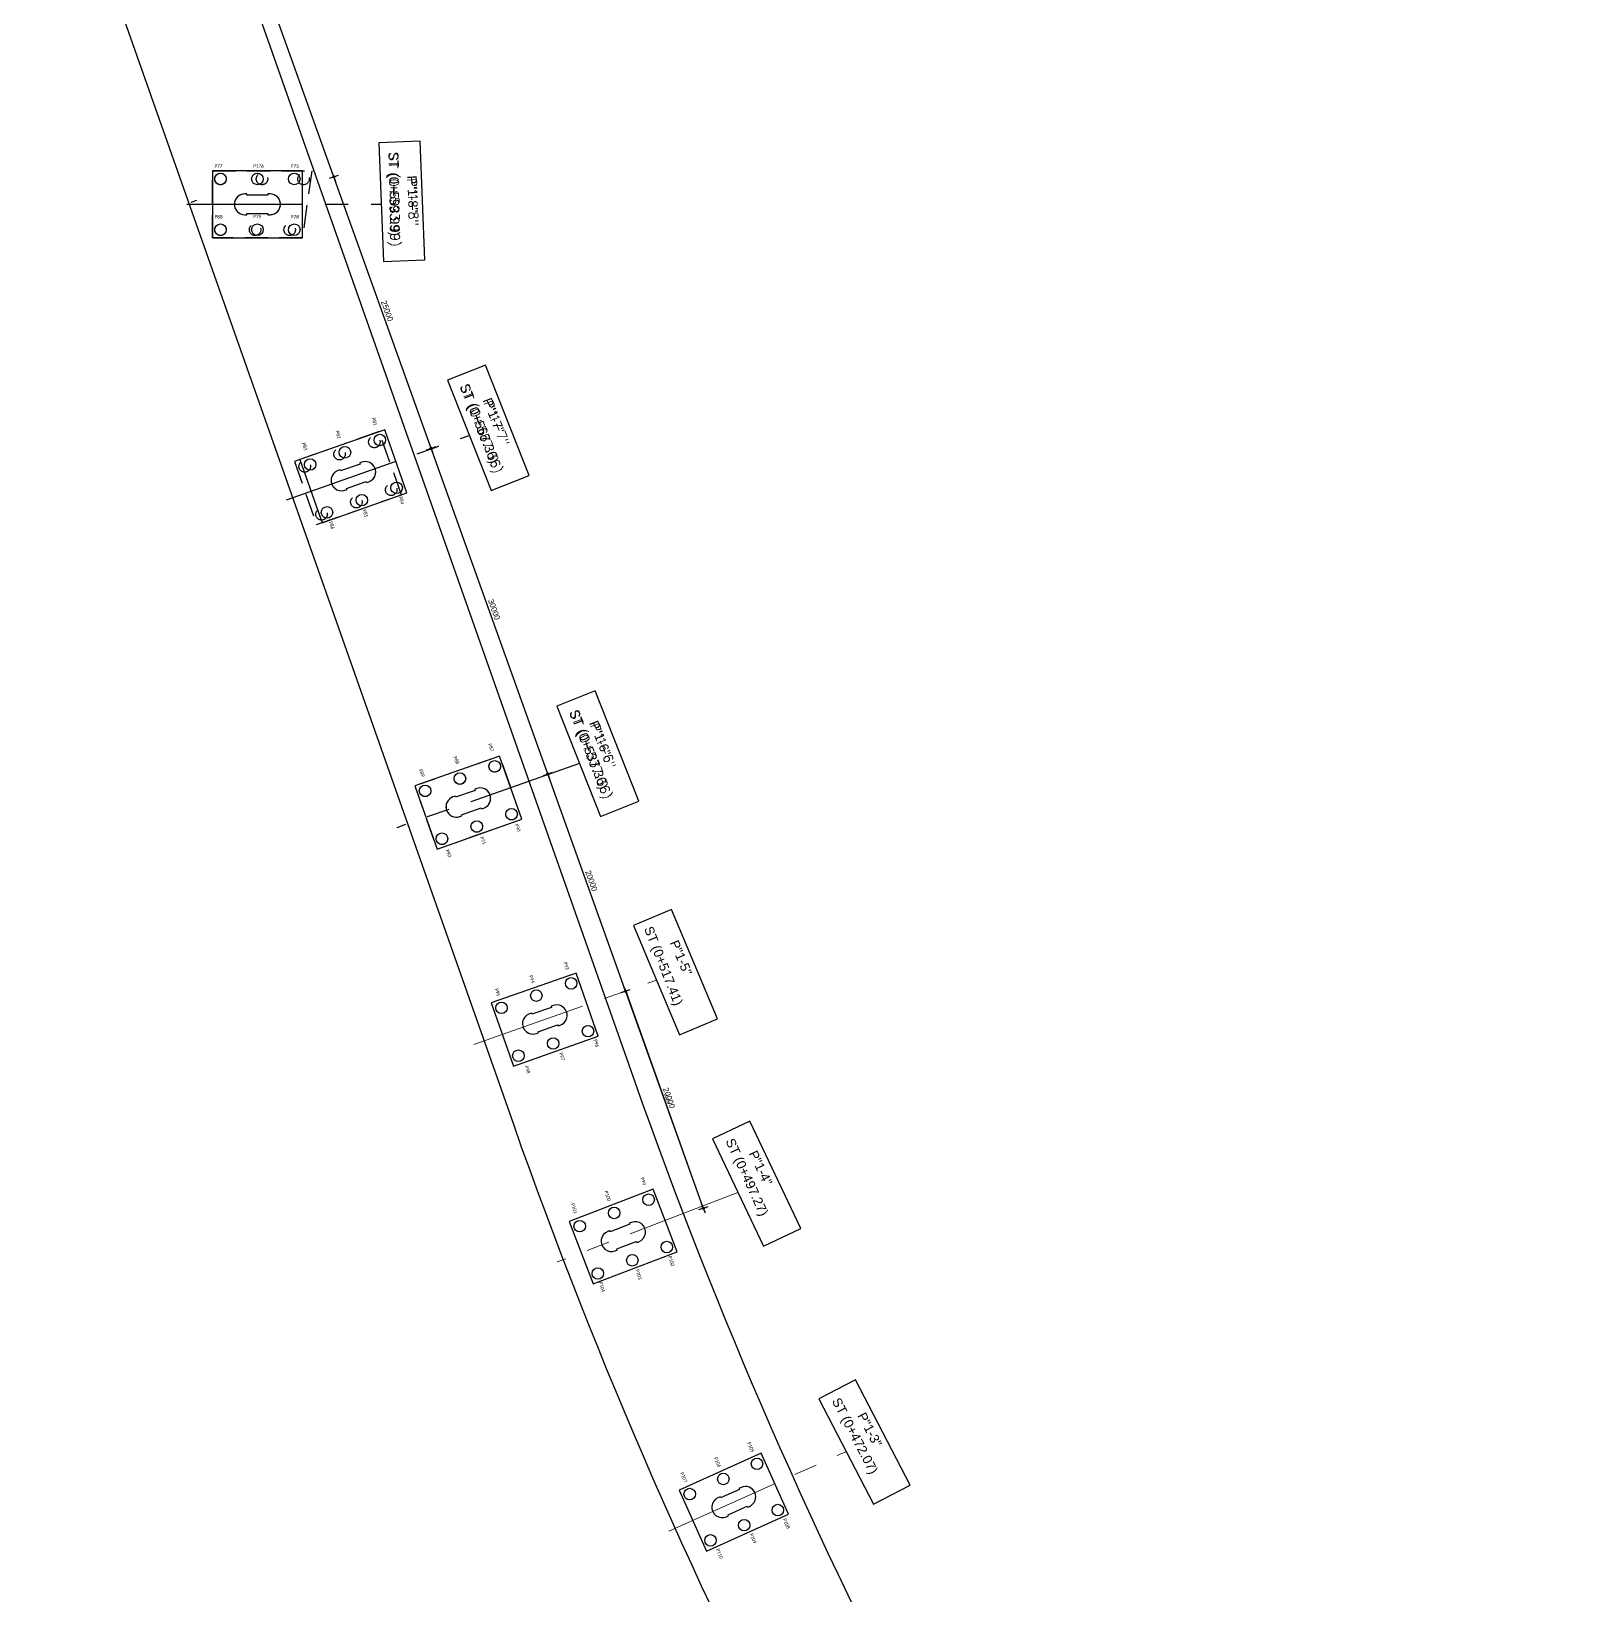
# Model space of a CAD drawing. Header units: metres. Extents: x 205641 to 207475, y 3634803 to 3635391.
# Drawn here: x 205994.2 to 206129, y 3635076.2 to 3635211.8 of the extents above; entities that cross this region are included whole.
import ezdxf

# ---------------------------------------------------------------- set-up
doc = ezdxf.new("R2010")
doc.units = ezdxf.units.M
doc.header["$LTSCALE"] = 8
doc.header["$PDMODE"] = 3
doc.header["$PDSIZE"] = 1
doc.linetypes.add('CENTER', pattern=[2, 1.25, -0.25, 0.25, -0.25])
doc.linetypes.add('DASHED2', pattern=[0.375, 0.25, -0.125])
for name, color, linetype in [('C-ROAD-STAN-MAJR', 11, 'Continuous'), ('New Jersey', 220, 'Continuous'), ('WES-AXES', 9, 'CENTER'), ('WES-CONCRETE', 3, 'Continuous'), ('WES-DIMENSIONS', 255, 'Continuous'), ('WES-PILES', 2, 'Continuous'), ('WES-TEXT', 255, 'Continuous')]:
    doc.layers.add(name, color=color, linetype=linetype)
doc.styles.add('Arial', font='arial.ttf')
doc.styles.add('CEO-Text-300', font='simplex.shx', dxfattribs={"height": 0.81})
doc.styles.add('STENCIL', font='STENCIL')
doc.styles.add('T25-100', font='calibri.ttf', dxfattribs={"width": 0.8, "height": 250})
doc.dimstyles.new('D25-100', dxfattribs={"dimscale": 0.001, "dimtxt": 250, "dimasz": 87, "dimexe": 0.18, "dimexo": 0.0625, "dimgap": 90, "dimtad": 1, "dimdec": 0, "dimlfac": 1000, "dimrnd": 5, "dimzin": 0, "dimdsep": 46, "dimtxsty": 'STENCIL', "dimblk": 'DOT3', "dimcen": 90, "dimse1": 1, "dimse2": 1, "dimclrt": 242, "dimadec": 0, "dimazin": 0, "dimtfac": 1, "dimtdec": 0, "dimtofl": 0, "dimtmove": 2, "dimatfit": 3, "dimldrblk": 'DOT3', "dimfxl": 1, "dimtolj": 1, "dimtzin": 0, "dimlwd": -1, "dimarcsym": 0})

# ---------------------------------------------------------------- blocks, each defined once
blk = doc.blocks.new('DOT3')
at = {"color": 7}
for p, q in [((-0.5, 0), (-2.5, 0)), ((-0.5, 0), (2.5, 0)), ((0, -0.5), (0, 2.5)), ((0, -0.5), (0, -2.5))]:
    blk.add_line(p, q, dxfattribs=at)
blk.add_circle((0, 0), 0.5, dxfattribs=at)
blk = doc.blocks.new('*D11')
at = {"color": 0, "transparency": 16777216}
blk.add_line((206045.76, 3635128.45), (206052.41, 3635109.77), dxfattribs=at)
at = {"layer": 'Defpoints', "color": 0, "transparency": 16777216}
for p in [(206037.76, 3635125.69), (206052.44, 3635109.69), (206044.47, 3635106.86)]:
    blk.add_point(p, dxfattribs=at)
at = {"color": 0, "transparency": 16777216, "xscale": 0.08700000000000001, "yscale": 0.08700000000000001, "zscale": 0.08700000000000001}
for p, rotation in [((206045.73, 3635128.53), 109.6085137568982), ((206052.44, 3635109.69), 289.6085137568982)]:
    blk.add_blockref('DOT3', p, dxfattribs=dict(at, rotation=rotation))
at = {"color": 242, "transparency": 16777216, "insert": (206049.29, 3635119.19), "char_height": 0.25, "attachment_point": 5, "rotation": 289.6085, "style": 'STENCIL'}
blk.add_mtext('\\A1;20000', dxfattribs=at)
blk = doc.blocks.new('*D12')
at = {"layer": 'Defpoints', "color": 0, "transparency": 16777216}
for p in [(206038.95, 3635147.36), (206030.54, 3635144.35), (206037.76, 3635125.69)]:
    blk.add_point(p, dxfattribs=at)
at = {"layer": 'WES-DIMENSIONS', "color": 0, "transparency": 16777216}
blk.add_line((206045.63, 3635128.7), (206039, 3635147.2), dxfattribs=at)
at = {"layer": 'WES-DIMENSIONS', "color": 0, "transparency": 16777216, "xscale": 0.174, "yscale": 0.174, "zscale": 0.174}
for p, rotation in [((206038.95, 3635147.36), 109.7096061669161), ((206045.69, 3635128.53), 289.7096061669161)]:
    blk.add_blockref('DOT3', p, dxfattribs=dict(at, rotation=rotation))
at = {"layer": 'WES-DIMENSIONS', "color": 242, "transparency": 16777216, "insert": (206042.73, 3635138.1), "char_height": 0.5, "attachment_point": 5, "rotation": 289.7096, "style": 'STENCIL'}
blk.add_mtext('\\A1;20000', dxfattribs=at)
blk = doc.blocks.new('*D13')
at = {"layer": 'Defpoints', "color": 0, "transparency": 16777216}
for p in [(206028.83, 3635175.6), (206021.06, 3635172.82), (206030.54, 3635144.35)]:
    blk.add_point(p, dxfattribs=at)
at = {"layer": 'WES-DIMENSIONS', "color": 0, "transparency": 16777216}
blk.add_line((206038.89, 3635147.53), (206028.89, 3635175.44), dxfattribs=at)
at = {"layer": 'WES-DIMENSIONS', "color": 0, "transparency": 16777216, "xscale": 0.174, "yscale": 0.174, "zscale": 0.174}
for p, rotation in [((206028.83, 3635175.6), 109.7096061669161), ((206038.95, 3635147.36), 289.7096061669161)]:
    blk.add_blockref('DOT3', p, dxfattribs=dict(at, rotation=rotation))
at = {"layer": 'WES-DIMENSIONS', "color": 242, "transparency": 16777216, "insert": (206034.3, 3635161.63), "char_height": 0.5, "attachment_point": 5, "rotation": 289.7096, "style": 'STENCIL'}
blk.add_mtext('\\A1;30000', dxfattribs=at)
blk = doc.blocks.new('*D14')
at = {"layer": 'Defpoints', "color": 0, "transparency": 16777216}
for p in [(206020.4, 3635199.14), (206012.75, 3635196.4), (206021.06, 3635172.82)]:
    blk.add_point(p, dxfattribs=at)
at = {"layer": 'WES-DIMENSIONS', "color": 0, "transparency": 16777216}
blk.add_line((206028.77, 3635175.77), (206020.46, 3635198.97), dxfattribs=at)
at = {"layer": 'WES-DIMENSIONS', "color": 0, "transparency": 16777216, "xscale": 0.174, "yscale": 0.174, "zscale": 0.174}
for p, rotation in [((206020.4, 3635199.14), 109.7096061669161), ((206028.83, 3635175.6), 289.7096061669161)]:
    blk.add_blockref('DOT3', p, dxfattribs=dict(at, rotation=rotation))
at = {"layer": 'WES-DIMENSIONS', "color": 242, "transparency": 16777216, "insert": (206025.02, 3635187.52), "char_height": 0.5, "attachment_point": 5, "rotation": 289.7096, "style": 'STENCIL'}
blk.add_mtext('\\A1;25000', dxfattribs=at)
blk = doc.blocks.new('*D15')
at = {"layer": 'Defpoints', "color": 0, "transparency": 16777216}
for p in [(206010.28, 3635227.38), (206002.78, 3635224.7), (206012.75, 3635196.4)]:
    blk.add_point(p, dxfattribs=at)
at = {"layer": 'WES-DIMENSIONS', "color": 0, "transparency": 16777216}
blk.add_line((206020.34, 3635199.3), (206010.34, 3635227.22), dxfattribs=at)
at = {"layer": 'WES-DIMENSIONS', "color": 0, "transparency": 16777216, "xscale": 0.174, "yscale": 0.174, "zscale": 0.174}
for p, rotation in [((206010.28, 3635227.38), 109.7096061669161), ((206020.4, 3635199.14), 289.7096061669161)]:
    blk.add_blockref('DOT3', p, dxfattribs=dict(at, rotation=rotation))
at = {"layer": 'WES-DIMENSIONS', "color": 242, "transparency": 16777216, "insert": (206015.75, 3635213.41), "char_height": 0.5, "attachment_point": 5, "rotation": 289.7096, "style": 'STENCIL'}
blk.add_mtext('\\A1;30000', dxfattribs=at)
blk = doc.blocks.new('*D28')
at = {"layer": 'Defpoints', "color": 0, "transparency": 16777216}
for p in [(206037.76, 3635125.69), (206052.44, 3635109.71), (206044.47, 3635106.86)]:
    blk.add_point(p, dxfattribs=at)
at = {"layer": 'WES-DIMENSIONS', "color": 0, "transparency": 16777216}
blk.add_line((206045.75, 3635128.37), (206052.38, 3635109.87), dxfattribs=at)
at = {"layer": 'WES-DIMENSIONS', "color": 0, "transparency": 16777216, "xscale": 0.174, "yscale": 0.174, "zscale": 0.174}
for p, rotation in [((206045.69, 3635128.53), 109.7096061669161), ((206052.44, 3635109.71), 289.7096061669161)]:
    blk.add_blockref('DOT3', p, dxfattribs=dict(at, rotation=rotation))
at = {"layer": 'WES-DIMENSIONS', "color": 242, "transparency": 16777216, "insert": (206049.47, 3635119.27), "char_height": 0.5, "attachment_point": 5, "rotation": 289.7096, "style": 'STENCIL'}
blk.add_mtext('\\A1;20000', dxfattribs=at)
blk = doc.blocks.new('AeccTickLine')
blk.add_line((0, -0.5), (0, 0.5))

msp = doc.modelspace()

# ---------------------------------------------------------------- linework, layer by layer
at = {"layer": 'New Jersey'}
for points in [[(206004.6708, 3635239.4157), (206046.5022, 3635120.6601, 0.07330203), (206106.17, 3635007.4398), (206116.8951, 3634992.7721, 0.04536223), (206200.6167, 3634897.7045), (206242.5889, 3634857.9627, 0.04433319), (206311.5733, 3634803.3653)], [(206225.2981, 3634859.2175, -0.00535301), (206214.1367, 3634869.5615), (206192.9574, 3634889.6153, -0.04536223), (206107.9026, 3634986.1967), (206097.1776, 3635000.8645, -0.07330203), (206035.995, 3635116.959), (205994.1636, 3635235.7146)]]:
    msp.add_lwpolyline(points, format="xyb", dxfattribs=at)
at = {"layer": 'WES-AXES', "color": 1, "linetype": 'CENTER', "lineweight": 0, "transparency": 33554585}
for p, q in [((206007.6397, 3635196.7593), (206024.4397, 3635196.7593)), ((206007.6397, 3635196.7593), (206024.4397, 3635196.7593)), ((206007.6397, 3635196.7593), (206024.4397, 3635196.7593)), ((206016.2948, 3635171.1404), (206032.1404, 3635176.722)), ((206016.2948, 3635171.1404), (206032.1404, 3635176.722)), ((206016.2948, 3635171.1404), (206032.1404, 3635176.722)), ((206041.7028, 3635148.2841), (206025.8571, 3635142.7025)), ((206041.7028, 3635148.2841), (206025.8571, 3635142.7025)), ((206041.7028, 3635148.2841), (206025.8571, 3635142.7025)), ((206032.539, 3635123.9018), (206048.3847, 3635129.4834)), ((206032.539, 3635123.9018), (206048.3847, 3635129.4834)), ((206032.539, 3635123.9018), (206048.3847, 3635129.4834)), ((206055.4453, 3635111.0649), (206039.7603, 3635105.0463)), ((206055.4453, 3635111.0649), (206039.7603, 3635105.0463)), ((206055.4453, 3635111.0649), (206039.7603, 3635105.0463)), ((206049.4426, 3635081.6927), (206064.798, 3635088.5964)), ((206049.4426, 3635081.6927), (206064.798, 3635088.5964)), ((206049.4426, 3635081.6927), (206064.798, 3635088.5964))]:
    msp.add_line(p, q, dxfattribs=at)
at = {"layer": 'WES-AXES', "linetype": 'CENTER'}
for p, q in [((206007.6397, 3635196.7593), (206024.4397, 3635196.7593)), ((206016.2948, 3635171.1404), (206032.1404, 3635176.722)), ((206041.7028, 3635148.2841), (206025.8571, 3635142.7025))]:
    msp.add_line(p, q, dxfattribs=at)
at = {"layer": 'WES-CONCRETE'}
for points in [[(206009.87, 3635199.659), (206009.87, 3635193.859), (206017.67, 3635193.859), (206017.67, 3635199.659)], [(206017.453, 3635174.623), (206019.38, 3635169.153), (206026.737, 3635171.744), (206024.81, 3635177.215)], [(206027.42, 3635146.328), (206029.347, 3635140.857), (206036.704, 3635143.449), (206034.777, 3635148.919)], [(206034.05, 3635127.509), (206035.977, 3635122.038), (206043.333, 3635124.629), (206041.406, 3635130.1)], [(206040.814, 3635108.556), (206042.892, 3635103.141), (206050.174, 3635105.936), (206048.096, 3635111.351)], [(206050.332, 3635085.272), (206052.71, 3635079.982), (206059.824, 3635083.181), (206057.446, 3635088.47)]]:
    msp.add_lwpolyline(points, close=True, dxfattribs=at)
for points in [[(206012.67, 3635195.8593), (206012.87, 3635195.8593), (206012.87, 3635195.9593), (206014.67, 3635195.9593), (206014.67, 3635195.8593), (206014.87, 3635195.8593, 1), (206014.87, 3635197.6593), (206014.67, 3635197.6593), (206014.67, 3635197.5593), (206012.87, 3635197.5593), (206012.87, 3635197.6593), (206012.67, 3635197.6593, 1), (206012.67, 3635195.8593)], [(206054.4436, 3635082.9544), (206054.6261, 3635083.0364), (206054.585, 3635083.1276), (206056.2268, 3635083.8657), (206056.2678, 3635083.7745), (206056.4502, 3635083.8565, 1), (206055.7121, 3635085.4982), (206055.5297, 3635085.4162), (206055.5707, 3635085.325), (206053.929, 3635084.5869), (206053.888, 3635084.6781), (206053.7055, 3635084.5961, 1), (206054.4436, 3635082.9544)]]:
    msp.add_lwpolyline(points, format="xyb", dxfattribs=at)
at = {"layer": 'WES-CONCRETE', "color": 3}
for points in [[(206012.67, 3635195.8593), (206012.87, 3635195.8593), (206012.87, 3635195.9593), (206014.67, 3635195.9593), (206014.67, 3635195.8593), (206014.87, 3635195.8593, 1), (206014.87, 3635197.6593), (206014.67, 3635197.6593), (206014.67, 3635197.5593), (206012.87, 3635197.5593), (206012.87, 3635197.6593), (206012.67, 3635197.6593, 1), (206012.67, 3635195.8593)], [(206012.67, 3635195.8593), (206012.87, 3635195.8593), (206012.87, 3635195.9593), (206014.67, 3635195.9593), (206014.67, 3635195.8593), (206014.87, 3635195.8593, 1), (206014.87, 3635197.6593), (206014.67, 3635197.6593), (206014.67, 3635197.5593), (206012.87, 3635197.5593), (206012.87, 3635197.6593), (206012.67, 3635197.6593, 1), (206012.67, 3635195.8593)], [(206012.67, 3635195.8593), (206012.87, 3635195.8593), (206012.87, 3635195.9593), (206014.67, 3635195.9593), (206014.67, 3635195.8593), (206014.87, 3635195.8593, 1), (206014.87, 3635197.6593), (206014.67, 3635197.6593), (206014.67, 3635197.5593), (206012.87, 3635197.5593), (206012.87, 3635197.6593), (206012.67, 3635197.6593, 1), (206012.67, 3635195.8593)], [(206021.3569, 3635171.9693), (206021.5456, 3635172.0358), (206021.5123, 3635172.1301), (206023.2101, 3635172.7281), (206023.2433, 3635172.6338), (206023.4319, 3635172.7003, 1), (206022.8339, 3635174.398), (206022.6453, 3635174.3316), (206022.6785, 3635174.2373), (206020.9807, 3635173.6392), (206020.9475, 3635173.7335), (206020.7589, 3635173.6671, 1), (206021.3569, 3635171.9693)], [(206021.3569, 3635171.9693), (206021.5456, 3635172.0358), (206021.5123, 3635172.1301), (206023.2101, 3635172.7281), (206023.2433, 3635172.6338), (206023.4319, 3635172.7003, 1), (206022.8339, 3635174.398), (206022.6453, 3635174.3316), (206022.6785, 3635174.2373), (206020.9807, 3635173.6392), (206020.9475, 3635173.7335), (206020.7589, 3635173.6671, 1), (206021.3569, 3635171.9693)], [(206021.3569, 3635171.9693), (206021.5456, 3635172.0358), (206021.5123, 3635172.1301), (206023.2101, 3635172.7281), (206023.2433, 3635172.6338), (206023.4319, 3635172.7003, 1), (206022.8339, 3635174.398), (206022.6453, 3635174.3316), (206022.6785, 3635174.2373), (206020.9807, 3635173.6392), (206020.9475, 3635173.7335), (206020.7589, 3635173.6671, 1), (206021.3569, 3635171.9693)], [(206031.3239, 3635143.6739), (206031.5126, 3635143.7404), (206031.4793, 3635143.8347), (206033.1771, 3635144.4327), (206033.2103, 3635144.3384), (206033.399, 3635144.4049, 1), (206032.8009, 3635146.1026), (206032.6123, 3635146.0362), (206032.6455, 3635145.9418), (206030.9478, 3635145.3438), (206030.9145, 3635145.4381), (206030.7259, 3635145.3717, 1), (206031.3239, 3635143.6739)], [(206031.3239, 3635143.6739), (206031.5126, 3635143.7404), (206031.4793, 3635143.8347), (206033.1771, 3635144.4327), (206033.2103, 3635144.3384), (206033.399, 3635144.4049, 1), (206032.8009, 3635146.1026), (206032.6123, 3635146.0362), (206032.6455, 3635145.9418), (206030.9478, 3635145.3438), (206030.9145, 3635145.4381), (206030.7259, 3635145.3717, 1), (206031.3239, 3635143.6739)], [(206031.3239, 3635143.6739), (206031.5126, 3635143.7404), (206031.4793, 3635143.8347), (206033.1771, 3635144.4327), (206033.2103, 3635144.3384), (206033.399, 3635144.4049, 1), (206032.8009, 3635146.1026), (206032.6123, 3635146.0362), (206032.6455, 3635145.9418), (206030.9478, 3635145.3438), (206030.9145, 3635145.4381), (206030.7259, 3635145.3717, 1), (206031.3239, 3635143.6739)], [(206037.953, 3635124.8546), (206038.1416, 3635124.9211), (206038.1084, 3635125.0154), (206039.8062, 3635125.6134), (206039.8394, 3635125.5191), (206040.028, 3635125.5856, 1), (206039.43, 3635127.2833), (206039.2413, 3635127.2169), (206039.2746, 3635127.1226), (206037.5768, 3635126.5245), (206037.5436, 3635126.6188), (206037.355, 3635126.5524, 1), (206037.953, 3635124.8546)], [(206037.953, 3635124.8546), (206038.1416, 3635124.9211), (206038.1084, 3635125.0154), (206039.8062, 3635125.6134), (206039.8394, 3635125.5191), (206040.028, 3635125.5856, 1), (206039.43, 3635127.2833), (206039.2413, 3635127.2169), (206039.2746, 3635127.1226), (206037.5768, 3635126.5245), (206037.5436, 3635126.6188), (206037.355, 3635126.5524, 1), (206037.953, 3635124.8546)], [(206037.953, 3635124.8546), (206038.1416, 3635124.9211), (206038.1084, 3635125.0154), (206039.8062, 3635125.6134), (206039.8394, 3635125.5191), (206040.028, 3635125.5856, 1), (206039.43, 3635127.2833), (206039.2413, 3635127.2169), (206039.2746, 3635127.1226), (206037.5768, 3635126.5245), (206037.5436, 3635126.6188), (206037.355, 3635126.5524, 1), (206037.953, 3635124.8546)], [(206044.7978, 3635106.0151), (206044.9846, 3635106.0867), (206044.9487, 3635106.1801), (206046.6293, 3635106.825), (206046.6651, 3635106.7316), (206046.8518, 3635106.8032, 1), (206046.207, 3635108.4838), (206046.0202, 3635108.4121), (206046.0561, 3635108.3188), (206044.3755, 3635107.6739), (206044.3397, 3635107.7673), (206044.153, 3635107.6956, 1), (206044.7978, 3635106.0151)], [(206044.7978, 3635106.0151), (206044.9846, 3635106.0867), (206044.9487, 3635106.1801), (206046.6293, 3635106.825), (206046.6651, 3635106.7316), (206046.8518, 3635106.8032, 1), (206046.207, 3635108.4838), (206046.0202, 3635108.4121), (206046.0561, 3635108.3188), (206044.3755, 3635107.6739), (206044.3397, 3635107.7673), (206044.153, 3635107.6956, 1), (206044.7978, 3635106.0151)], [(206044.7978, 3635106.0151), (206044.9846, 3635106.0867), (206044.9487, 3635106.1801), (206046.6293, 3635106.825), (206046.6651, 3635106.7316), (206046.8518, 3635106.8032, 1), (206046.207, 3635108.4838), (206046.0202, 3635108.4121), (206046.0561, 3635108.3188), (206044.3755, 3635107.6739), (206044.3397, 3635107.7673), (206044.153, 3635107.6956, 1), (206044.7978, 3635106.0151)], [(206054.4436, 3635082.9544), (206054.6261, 3635083.0364), (206054.585, 3635083.1276), (206056.2268, 3635083.8657), (206056.2678, 3635083.7745), (206056.4502, 3635083.8565, 1), (206055.7121, 3635085.4982), (206055.5297, 3635085.4162), (206055.5707, 3635085.325), (206053.929, 3635084.5869), (206053.888, 3635084.6781), (206053.7055, 3635084.5961, 1), (206054.4436, 3635082.9544)], [(206054.4436, 3635082.9544), (206054.6261, 3635083.0364), (206054.585, 3635083.1276), (206056.2268, 3635083.8657), (206056.2678, 3635083.7745), (206056.4502, 3635083.8565, 1), (206055.7121, 3635085.4982), (206055.5297, 3635085.4162), (206055.5707, 3635085.325), (206053.929, 3635084.5869), (206053.888, 3635084.6781), (206053.7055, 3635084.5961, 1), (206054.4436, 3635082.9544)], [(206054.4436, 3635082.9544), (206054.6261, 3635083.0364), (206054.585, 3635083.1276), (206056.2268, 3635083.8657), (206056.2678, 3635083.7745), (206056.4502, 3635083.8565, 1), (206055.7121, 3635085.4982), (206055.5297, 3635085.4162), (206055.5707, 3635085.325), (206053.929, 3635084.5869), (206053.888, 3635084.6781), (206053.7055, 3635084.5961, 1), (206054.4436, 3635082.9544)]]:
    msp.add_lwpolyline(points, format="xyb", dxfattribs=at)
at = {"layer": 'WES-CONCRETE', "linetype": 'DASHED2'}
msp.add_lwpolyline([(206012.67, 3635195.8593), (206012.87, 3635195.8593), (206012.87, 3635195.9593), (206014.67, 3635195.9593), (206014.67, 3635195.8593), (206014.87, 3635195.8593, 1), (206014.87, 3635197.6593), (206014.67, 3635197.6593), (206014.67, 3635197.5593), (206012.87, 3635197.5593), (206012.87, 3635197.6593), (206012.67, 3635197.6593, 1), (206012.67, 3635195.8593)], format="xyb", dxfattribs=at)
at = {"layer": 'WES-CONCRETE', "color": 3, "linetype": 'DASHED2'}
for points in [[(206012.67, 3635195.8593), (206012.87, 3635195.8593), (206012.87, 3635195.9593), (206014.67, 3635195.9593), (206014.67, 3635195.8593), (206014.87, 3635195.8593, 1), (206014.87, 3635197.6593), (206014.67, 3635197.6593), (206014.67, 3635197.5593), (206012.87, 3635197.5593), (206012.87, 3635197.6593), (206012.67, 3635197.6593, 1), (206012.67, 3635195.8593)], [(206021.3569, 3635171.9693), (206021.5456, 3635172.0358), (206021.5123, 3635172.1301), (206023.2101, 3635172.7281), (206023.2433, 3635172.6338), (206023.4319, 3635172.7003, 1), (206022.8339, 3635174.398), (206022.6453, 3635174.3316), (206022.6785, 3635174.2373), (206020.9807, 3635173.6392), (206020.9475, 3635173.7335), (206020.7589, 3635173.6671, 1), (206021.3569, 3635171.9693)], [(206031.3239, 3635143.6739), (206031.5126, 3635143.7404), (206031.4793, 3635143.8347), (206033.1771, 3635144.4327), (206033.2103, 3635144.3384), (206033.399, 3635144.4049, 1), (206032.8009, 3635146.1026), (206032.6123, 3635146.0362), (206032.6455, 3635145.9418), (206030.9478, 3635145.3438), (206030.9145, 3635145.4381), (206030.7259, 3635145.3717, 1), (206031.3239, 3635143.6739)]]:
    msp.add_lwpolyline(points, format="xyb", dxfattribs=at)
at = {"layer": 'WES-CONCRETE', "color": 4, "linetype": 'DASHED2', "transparency": 33554687}
msp.add_lwpolyline([(206016.9814, 3635174.4569), (206018.9084, 3635168.9869), (206026.2654, 3635171.5779), (206024.3384, 3635177.0489)], close=True, dxfattribs=at)
at = {"layer": 'WES-CONCRETE', "color": 4, "linetype": 'DASHED2'}
msp.add_lwpolyline([(206027.42, 3635146.328), (206029.347, 3635140.8575), (206036.7039, 3635143.4489), (206034.7769, 3635148.9195)], close=True, dxfattribs=at)
at = {"layer": 'WES-PILES', "color": 4, "linetype": 'DASHED2', "transparency": 33554687}
msp.add_lwpolyline([(206009.87, 3635199.6593), (206018.4805, 3635199.6593), (206017.67, 3635193.8593), (206009.87, 3635193.8593), (206009.87, 3635199.6593)], dxfattribs=at)
at = {"layer": 'WES-PILES', "color": 1, "linetype": 'DASHED2', "transparency": 33554687}
for centre in [(206010.57, 3635198.9594), (206014.17, 3635198.9594), (206017.77, 3635198.9594), (206010.57, 3635194.5594), (206013.57, 3635194.5594), (206016.57, 3635194.5594), (206023.9111, 3635176.1558), (206020.8929, 3635175.0927), (206017.8746, 3635174.0295), (206025.3729, 3635172.0058), (206022.3547, 3635170.9426), (206019.3365, 3635169.8794), (206034.3493, 3635148.0267), (206028.3128, 3635145.9003), (206031.331, 3635146.9635), (206035.8111, 3635143.8766), (206029.7747, 3635141.7503), (206032.7929, 3635142.8134)]:
    msp.add_circle(centre, 0.5, dxfattribs=at)
at = {"layer": 'WES-PILES', "transparency": 33554687}
for centre in [(206010.57, 3635198.9593), (206013.77, 3635198.9593), (206016.97, 3635198.9593), (206010.57, 3635194.5593), (206013.77, 3635194.5593), (206016.97, 3635194.5593), (206024.3827, 3635176.322), (206018.3462, 3635174.1956), (206021.3645, 3635175.2588), (206025.8445, 3635172.1719), (206022.8263, 3635171.1087), (206019.8081, 3635170.0456), (206034.3497, 3635148.0265), (206028.3133, 3635145.9001), (206031.3315, 3635146.9633), (206035.8116, 3635143.8764), (206029.7751, 3635141.7501), (206032.7934, 3635142.8132), (206037.9606, 3635128.144), (206040.9788, 3635129.2072), (206034.9423, 3635127.0808), (206042.4406, 3635125.0571), (206036.4042, 3635122.9308), (206039.4224, 3635123.994), (206044.7058, 3635109.3002), (206047.6933, 3635110.4469), (206041.7184, 3635108.1534), (206046.2826, 3635105.1924), (206049.2701, 3635106.3391), (206043.2951, 3635104.0457), (206057.0943, 3635087.545), (206054.1757, 3635086.2328), (206051.2571, 3635084.9207), (206058.8986, 3635083.5319), (206055.98, 3635082.2198), (206053.0614, 3635080.9076)]:
    msp.add_circle(centre, 0.5, dxfattribs=at)
at = {"layer": 'WES-TEXT', "linetype": 'ByBlock'}
for points in [[(206024.3024, 3635202.0806), (206024.7113, 3635191.7963), (206028.2822, 3635191.9437), (206027.8733, 3635202.2279)], [(206024.3024, 3635202.0806), (206024.7113, 3635191.7963), (206028.2822, 3635191.9437), (206027.8733, 3635202.2279)], [(206024.3024, 3635202.0806), (206024.7113, 3635191.7963), (206028.2822, 3635191.9437), (206027.8733, 3635202.2279)], [(206024.3024, 3635202.0806), (206024.7113, 3635191.7963), (206028.2822, 3635191.9437), (206027.8733, 3635202.2279)], [(206030.2422, 3635181.5055), (206034.0302, 3635171.9356), (206037.3514, 3635173.256), (206033.5633, 3635182.8259)], [(206030.2422, 3635181.5055), (206034.0302, 3635171.9356), (206037.3514, 3635173.256), (206033.5633, 3635182.8259)], [(206030.2422, 3635181.5055), (206034.0302, 3635171.9356), (206037.3514, 3635173.256), (206033.5633, 3635182.8259)], [(206030.2422, 3635181.5055), (206034.0302, 3635171.9356), (206037.3514, 3635173.256), (206033.5633, 3635182.8259)], [(206039.7319, 3635153.2491), (206043.52, 3635143.6792), (206046.8411, 3635144.9996), (206043.053, 3635154.5695)], [(206039.7319, 3635153.2491), (206043.52, 3635143.6792), (206046.8411, 3635144.9996), (206043.053, 3635154.5695)], [(206039.7319, 3635153.2491), (206043.52, 3635143.6792), (206046.8411, 3635144.9996), (206043.053, 3635154.5695)], [(206039.7319, 3635153.2491), (206043.52, 3635143.6792), (206046.8411, 3635144.9996), (206043.053, 3635154.5695)], [(206046.3914, 3635134.2279), (206050.378, 3635124.7389), (206053.6709, 3635126.1282), (206049.6843, 3635135.6171)], [(206046.3914, 3635134.2279), (206050.378, 3635124.7389), (206053.6709, 3635126.1282), (206049.6843, 3635135.6171)], [(206046.3914, 3635134.2279), (206050.378, 3635124.7389), (206053.6709, 3635126.1282), (206049.6843, 3635135.6171)], [(206053.2364, 3635115.7129), (206057.6542, 3635106.4169), (206060.8799, 3635107.9559), (206056.462, 3635117.2518)], [(206053.2364, 3635115.7129), (206057.6542, 3635106.4169), (206060.8799, 3635107.9559), (206056.462, 3635117.2518)], [(206053.2364, 3635115.7129), (206057.6542, 3635106.4169), (206060.8799, 3635107.9559), (206056.462, 3635117.2518)], [(206062.4564, 3635093.1772), (206067.1931, 3635084.0396), (206070.3637, 3635085.6892), (206065.6269, 3635094.8268)], [(206062.4564, 3635093.1772), (206067.1931, 3635084.0396), (206070.3637, 3635085.6892), (206065.6269, 3635094.8268)], [(206062.4564, 3635093.1772), (206067.1931, 3635084.0396), (206070.3637, 3635085.6892), (206065.6269, 3635094.8268)]]:
    msp.add_lwpolyline(points, close=True, dxfattribs=at)

# ---------------------------------------------------------------- block references
at = {"layer": 'C-ROAD-STAN-MAJR', "color": 11, "linetype": 'Continuous', "lineweight": -3, "xscale": 0.5, "yscale": 0.5, "zscale": 0.5, "rotation": 109.4047213629091}
msp.add_blockref('AeccTickLine', (206008.2412, 3635197.0135), dxfattribs=at)

# ---------------------------------------------------------------- texts
at = {"layer": 'WES-TEXT', "style": 'CEO-Text-300'}
for s, rotation, p in [('ST (0+593.99)', 271.135927, (206025.1638, 3635201.2735, 29.5189)), (' P"1-8"', 272.463996, (206026.7415, 3635199.557, 29.5189)), ('ST (0+567.36)', 291.535289, (206031.3204, 3635180.9763, 29.5189)), (' P"1-7"', 291.868718, (206033.1777, 3635180.0659, 29.5189)), ('ST (0+537.36)', 291.535289, (206040.8101, 3635152.7199, 29.5189)), (' P"1-6"', 291.868718, (206042.4083, 3635152.082, 29.5189))]:
    msp.add_text(s, height=0.81, rotation=rotation, dxfattribs=at).set_placement(p)
at = {"layer": 'WES-TEXT', "color": 5, "style": 'Arial'}
for s, rotation, p in [('ST (0+593.99)', 271.135927, (206025.1638, 3635201.2735, 29.5189)), ('ST (0+593.99)', 271.135927, (206025.1638, 3635201.2735, 29.5189)), ('ST (0+593.99)', 271.135927, (206025.1638, 3635201.2735, 29.5189)), (' P"1-8"', 272.463996, (206026.7415, 3635199.557, 29.5189)), (' P"1-8"', 272.463996, (206026.7415, 3635199.557, 29.5189)), (' P"1-8"', 272.463996, (206026.7415, 3635199.557, 29.5189)), ('ST (0+567.36)', 291.535289, (206031.3204, 3635180.9763, 29.5189)), ('ST (0+567.36)', 291.535289, (206031.3204, 3635180.9763, 29.5189)), ('ST (0+567.36)', 291.535289, (206031.3204, 3635180.9763, 29.5189)), (' P"1-7"', 291.868718, (206033.1777, 3635180.0659, 29.5189)), (' P"1-7"', 291.868718, (206033.1777, 3635180.0659, 29.5189)), (' P"1-7"', 291.868718, (206033.1777, 3635180.0659, 29.5189)), ('ST (0+537.36)', 291.535289, (206040.8101, 3635152.7199, 29.5189)), ('ST (0+537.36)', 291.535289, (206040.8101, 3635152.7199, 29.5189)), ('ST (0+537.36)', 291.535289, (206040.8101, 3635152.7199, 29.5189)), (' P"1-6"', 291.868718, (206042.4083, 3635152.082, 29.5189)), (' P"1-6"', 291.868718, (206042.4083, 3635152.082, 29.5189)), (' P"1-6"', 291.868718, (206042.4083, 3635152.082, 29.5189)), ('ST (0+517.41)', 291.535289, (206047.2842, 3635133.9548, 29.5189)), ('ST (0+517.41)', 291.535289, (206047.2842, 3635133.9548, 29.5189)), ('ST (0+517.41)', 291.535289, (206047.2842, 3635133.9548, 29.5189)), (' P"1-5"', 293.061784, (206049.3887, 3635133.0274, 29.5189)), (' P"1-5"', 293.061784, (206049.3887, 3635133.0274, 29.5189)), (' P"1-5"', 293.061784, (206049.3887, 3635133.0274, 29.5189)), ('ST (0+497.27)', 294.624191, (206054.3508, 3635115.5386, 29.5189)), ('ST (0+497.27)', 294.624191, (206054.3508, 3635115.5386, 29.5189)), ('ST (0+497.27)', 294.624191, (206054.3508, 3635115.5386, 29.5189)), (' P"1-4"', 295.69235, (206056.2141, 3635114.7425, 29.5189)), (' P"1-4"', 295.69235, (206056.2141, 3635114.7425, 29.5189)), (' P"1-4"', 295.69235, (206056.2141, 3635114.7425, 29.5189)), ('ST (0+472.07)', 297.484942, (206063.5669, 3635093.0063, 29.5189)), ('ST (0+472.07)', 297.484942, (206063.5669, 3635093.0063, 29.5189)), ('ST (0+472.07)', 297.484942, (206063.5669, 3635093.0063, 29.5189)), (' P"1-3"', 297.674689, (206065.626, 3635092.0061, 29.5189)), (' P"1-3"', 297.674689, (206065.626, 3635092.0061, 29.5189)), (' P"1-3"', 297.674689, (206065.626, 3635092.0061, 29.5189))]:
    msp.add_text(s, height=0.81, rotation=rotation, dxfattribs=at).set_placement(p)
at = {"layer": 'WES-TEXT', "color": 6, "char_height": 0.3, "attachment_point": 1, "style": 'T25-100'}
for s, insert, rotation in [('P77', (206010.0521, 3635200.2319), 359.19178), ('P176', (206013.4127, 3635200.2357), 359.19178), ('P75', (206016.6832, 3635200.2319), 359.19178), ('P80', (206010.0521, 3635195.8319), 359.19178), ('P79', (206013.4127, 3635195.8357), 359.19178), ('P78', (206016.6832, 3635195.8319), 359.19178), ('P81', (206023.9709, 3635178.2916), 286.317388), ('P83', (206017.9211, 3635176.1354), 286.317388), ('P82', (206020.8332, 3635177.1683), 286.317388), ('P84', (206026.3173, 3635171.4605), 286.317388), ('P86', (206020.2676, 3635169.3043), 286.317388), ('P85', (206023.1796, 3635170.3373), 286.317388), ('P87', (206034.038, 3635150.0455), 292.17792), ('P89', (206028.0364, 3635147.8228), 292.17792), ('P88', (206031.0372, 3635148.9341), 292.17792), ('P90', (206036.3523, 3635143.077), 292.17792), ('P92', (206030.3507, 3635140.8543), 292.17792), ('P91', (206033.3515, 3635141.9656), 292.17792), ('P93', (206040.6035, 3635131.1055), 287.811047), ('P95', (206034.6309, 3635128.8059), 287.811047), ('P94', (206037.6172, 3635129.9557), 287.811047), ('P97', (206040.2143, 3635123.2481), 287.811047), ('P96', (206043.2006, 3635124.3979), 287.811047), ('P98', (206037.2281, 3635122.0983), 287.811047), ('P99', (206047.2708, 3635112.4198), 287.103135), ('P100', (206044.1488, 3635111.2536), 287.103135), ('P101', (206041.2512, 3635110.1808), 287.103135), ('P102', (206049.6842, 3635105.6116), 287.103135), ('P103', (206046.8467, 3635104.4493), 287.103135), ('P104', (206043.6646, 3635103.3726), 287.103135), ('P105', (206056.5148, 3635089.4725), 292.998822), ('P106', (206053.624, 3635088.1728), 292.998822), ('P107', (206050.7054, 3635086.8607), 292.998822), ('P108', (206059.6092, 3635082.8464), 292.998822), ('P109', (206056.7184, 3635081.5467), 292.998822), ('P110', (206053.7998, 3635080.2346), 292.998822)]:
    msp.add_mtext_dynamic_manual_height_columns(s, width=3.558653, gutter_width=1250, heights=[0], dxfattribs=dict(at, insert=insert, rotation=rotation))

# ---------------------------------------------------------------- dimensions: what is measured, and where the dimension line sits
dim = msp.add_aligned_dim(p1=(206037.7632, 3635125.6944), p2=(206044.4747, 3635106.8553), distance=8.4559, dimstyle='D25-100')
dim.commit()
dim.dimension.update_dxf_attribs({"geometry": '*D11', "text_midpoint": (206049.29, 3635119.1857)})
at = {"layer": 'WES-DIMENSIONS'}
for base, p1, p2, picture, middle in [((206010.2794, 3635227.3815), (206012.7511, 3635196.3981), (206002.7839, 3635224.6963), '*D15', (206015.7492, 3635213.4066)), ((206020.3976, 3635199.1374), (206021.0579, 3635172.8182), (206012.7511, 3635196.3981), '*D14', (206025.0239, 3635187.5169)), ((206028.8281, 3635175.6045), (206030.5403, 3635144.3521), (206021.0571, 3635172.8206), '*D13', (206034.2974, 3635161.6309)), ((206038.9453, 3635147.3631), (206037.7632, 3635125.6944), (206030.5403, 3635144.3521), '*D12', (206042.7286, 3635138.0958)), ((206052.4352, 3635109.7071), (206037.7632, 3635125.6944), (206044.4747, 3635106.8553), '*D28', (206049.4736, 3635119.2678))]:
    dim = msp.add_linear_dim(base=base, p1=p1, p2=p2, angle=109.709606, dimstyle='D25-100', override={"dimscale": 0.002}, dxfattribs=at)
    dim.commit()
    dim.dimension.update_dxf_attribs({"geometry": picture, "text_midpoint": middle})

doc.saveas('drawing.dxf')
